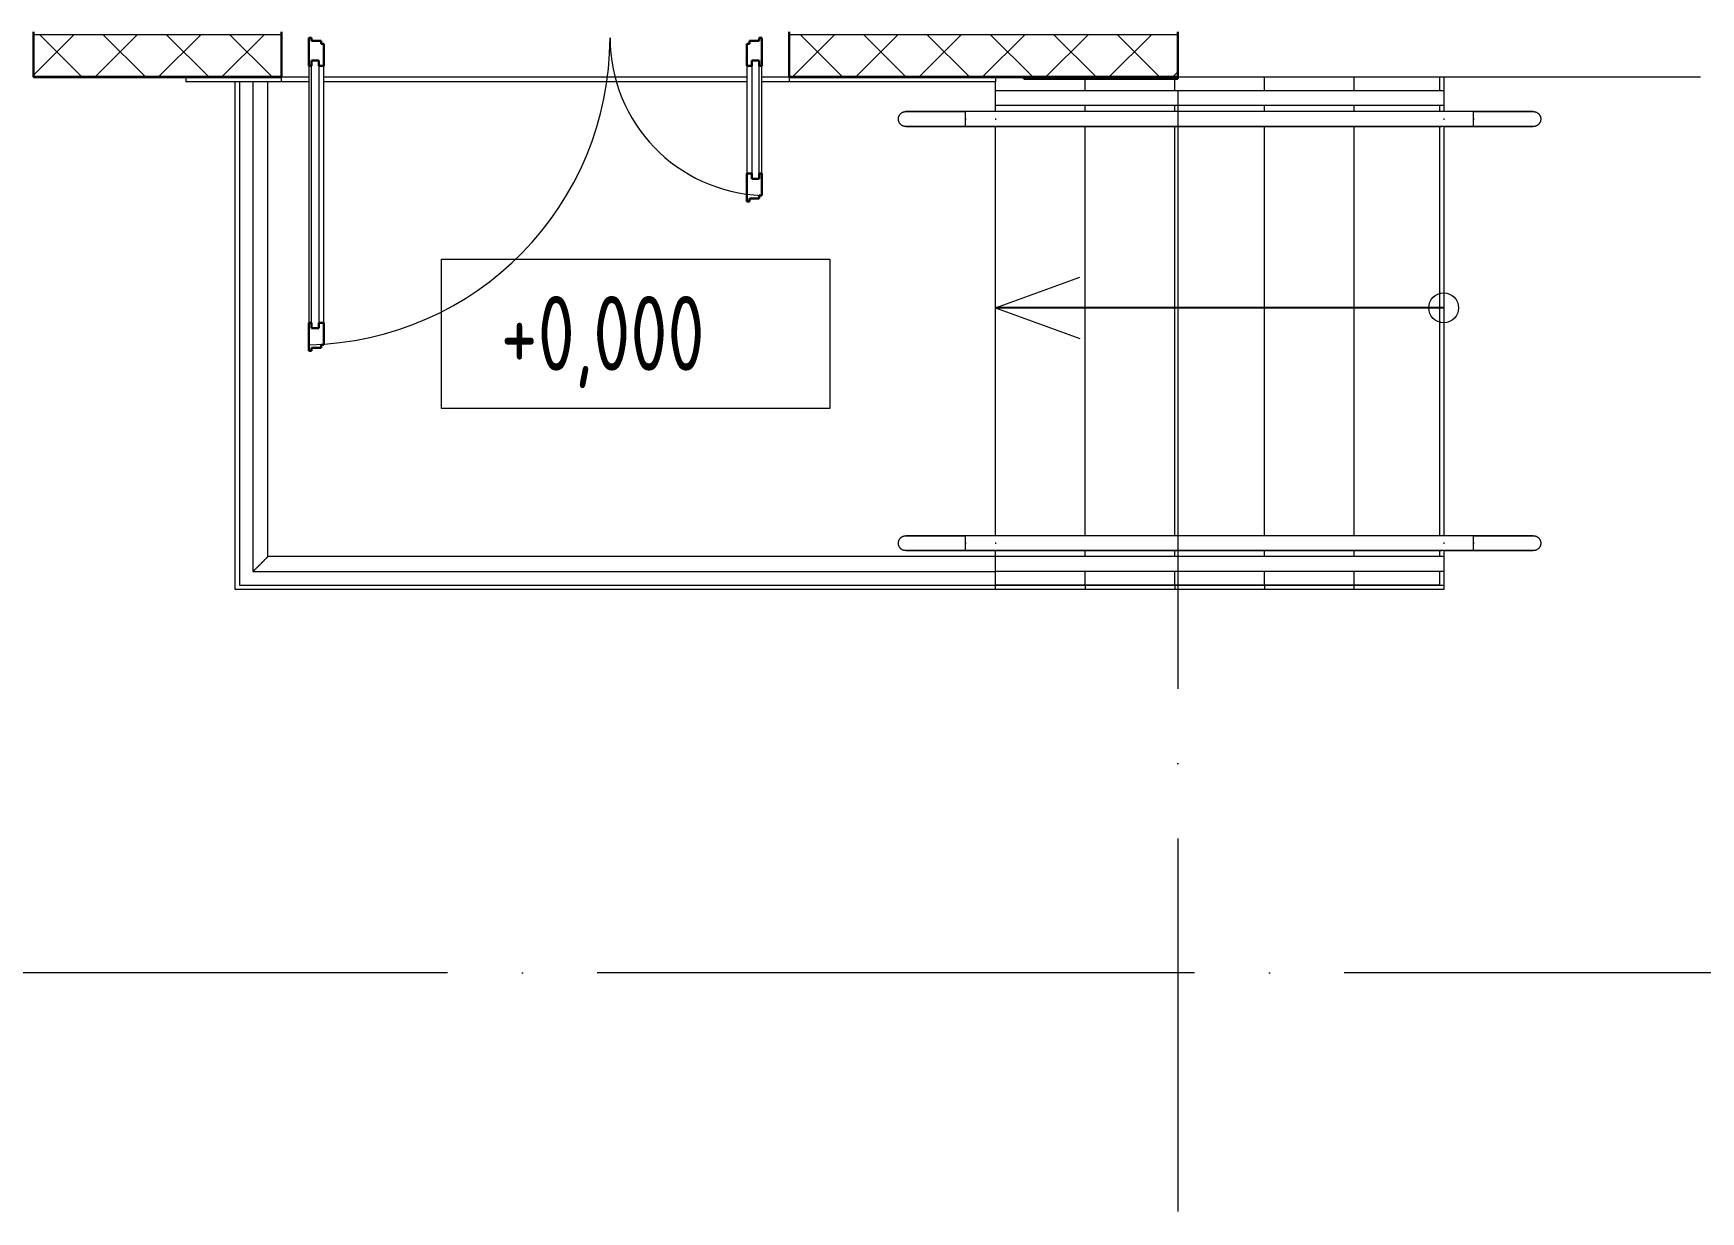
# Model space of a CAD drawing. Header units: millimetres. Extents: x -259793 to 503324, y -44556 to 93494.
# Drawn here: x -50338 to -44758, y 9576 to 13521 of the extents above; entities that cross this region are included whole.
import ezdxf

# ---------------------------------------------------------------- set-up
doc = ezdxf.new("R2010")
doc.units = ezdxf.units.MM
doc.linetypes.add('ADSK_Линия сетки', pattern=[25, 20, -2.5, 0, -2.5])
for name, color, linetype, lineweight in [('Аннотация', 7, 'Continuous', 18), ('Двери', 252, 'Continuous', 9), ('Лестницы', 252, 'Continuous', 9), ('Ограждение', 252, 'Continuous', 9), ('Оси', 252, 'Continuous', 9), ('Отметки', 7, 'Continuous', 9), ('Стены внутренние', 7, 'Continuous', 18), ('Стены наружные', 7, 'Continuous', 18), ('Стены штриховка', 7, 'Continuous', 9)]:
    doc.layers.add(name, color=color, linetype=linetype, lineweight=lineweight)
doc.layers.add('Двери открывание', color=7, linetype='Continuous', lineweight=9, true_color=0xc0c0c0)
doc.layers.add('Узлы', color=7, linetype='Continuous')
doc.styles.add('GOST Common_3', font='', dxfattribs={"height": 3.5})
doc.styles.get('GOST Common_3').set_extended_font_data('GOST 2.304 type A')

# ---------------------------------------------------------------- blocks, each defined once
blk = doc.blocks.new('1 этаж')
at = {"layer": 'Аннотация', "color": 251, "lineweight": 20, "true_color": 0x636466}
for p, q in [((-48970.3, 13645.3), (-48970.3, 14145.3)), ((-48970.3, 14145.3), (-47670.3, 14145.3)), ((-47670.3, 14145.3), (-47670.3, 13645.3)), ((-47115.8, 13982.2), (-46833.9, 14084.8)), ((-47115.8, 13982.2), (-46833.9, 13879.6)), ((-47670.3, 13645.3), (-48970.3, 13645.3))]:
    blk.add_line(p, q, dxfattribs=at)
blk.add_circle((-45615.8, 13982.2), 50, dxfattribs=at)
at = {"layer": 'Двери', "color": 251, "lineweight": 30, "true_color": 0x636466}
for p, q in [((-49404.8, 14886.3), (-49413.8, 14886.3)), ((-49413.8, 14886.3), (-49413.8, 14792.3)), ((-49404.8, 14876.3), (-49404.8, 14886.3)), ((-49372.8, 14876.3), (-49404.8, 14876.3)), ((-49372.8, 14866.3), (-49372.8, 14876.3)), ((-49363.8, 14866.3), (-49372.8, 14866.3)), ((-49363.8, 14792.3), (-49363.8, 14866.3)), ((-47938.8, 14866.3), (-47947.8, 14866.3)), ((-47947.8, 14866.3), (-47947.8, 14792.3)), ((-47938.8, 14876.3), (-47938.8, 14866.3)), ((-47906.8, 14876.3), (-47938.8, 14876.3)), ((-47897.8, 14886.3), (-47906.8, 14886.3)), ((-47906.8, 14886.3), (-47906.8, 14876.3)), ((-47897.8, 14792.3), (-47897.8, 14886.3)), ((-49404.8, 14792.3), (-49413.8, 14792.3)), ((-49404.8, 14810.3), (-49404.8, 14792.3)), ((-49380.8, 14810.3), (-49404.8, 14810.3)), ((-49380.8, 14792.3), (-49380.8, 14810.3)), ((-49363.8, 14792.3), (-49380.8, 14792.3)), ((-47947.8, 14792.3), (-47930.8, 14792.3)), ((-47930.8, 14792.3), (-47930.8, 14810.3)), ((-47930.8, 14810.3), (-47906.8, 14810.3)), ((-47906.8, 14810.3), (-47906.8, 14792.3)), ((-47906.8, 14792.3), (-47897.8, 14792.3)), ((-47947.8, 14432.3), (-47947.8, 14338.3)), ((-47947.8, 14432.3), (-47930.8, 14432.3)), ((-47930.8, 14432.3), (-47930.8, 14414.3)), ((-47930.8, 14414.3), (-47906.8, 14414.3)), ((-47906.8, 14432.3), (-47897.8, 14432.3)), ((-47906.8, 14414.3), (-47906.8, 14432.3)), ((-47897.8, 14358.3), (-47897.8, 14432.3)), ((-47938.8, 14338.3), (-47938.8, 14348.3)), ((-47938.8, 14348.3), (-47906.8, 14348.3)), ((-47906.8, 14348.3), (-47906.8, 14358.3)), ((-47906.8, 14358.3), (-47897.8, 14358.3)), ((-47947.8, 14338.3), (-47938.8, 14338.3)), ((-49413.8, 13932.3), (-49413.8, 13838.3)), ((-49404.8, 13932.3), (-49413.8, 13932.3)), ((-49404.8, 13914.3), (-49404.8, 13932.3)), ((-49380.8, 13914.3), (-49404.8, 13914.3)), ((-49380.8, 13932.3), (-49380.8, 13914.3)), ((-49363.8, 13932.3), (-49380.8, 13932.3)), ((-49363.8, 13858.3), (-49363.8, 13932.3)), ((-49404.8, 13838.3), (-49404.8, 13848.3)), ((-49404.8, 13848.3), (-49372.8, 13848.3)), ((-49372.8, 13848.3), (-49372.8, 13858.3)), ((-49372.8, 13858.3), (-49363.8, 13858.3)), ((-49413.8, 13838.3), (-49404.8, 13838.3))]:
    blk.add_line(p, q, dxfattribs=at)
at = {"layer": 'Двери', "color": 251, "true_color": 0x636466}
for p, q in [((-49413.8, 14792.3), (-49413.8, 13932.3)), ((-49404.8, 14810.3), (-49380.8, 14810.3)), ((-49404.8, 13914.3), (-49404.8, 14810.3)), ((-49380.8, 14810.3), (-49380.8, 13914.3)), ((-49363.8, 13932.3), (-49363.8, 14792.3)), ((-47947.8, 14792.3), (-47947.8, 14432.3)), ((-47930.8, 14810.3), (-47930.8, 14414.3)), ((-47906.8, 14810.3), (-47930.8, 14810.3)), ((-47906.8, 14414.3), (-47906.8, 14810.3)), ((-47897.8, 14432.3), (-47897.8, 14792.3)), ((-47930.8, 14414.3), (-47906.8, 14414.3)), ((-49380.8, 13914.3), (-49404.8, 13914.3))]:
    blk.add_line(p, q, dxfattribs=at)
at = {"layer": 'Двери открывание', "color": 251, "true_color": 0x636466}
for centre, radius, start, end in [((-49433.8, 14886.3), 1028, 271.1148, 0), ((-47877.8, 14886.3), 528, 180, 267.8292)]:
    blk.add_arc(centre, radius, start, end, dxfattribs=at)
at = {"layer": 'Лестницы', "color": 251, "true_color": 0x636466}
for p, q in [((-49645.8, 14739.3), (-49645.8, 13054.3)), ((-47115.8, 14709.3), (-47115.8, 14739.3)), ((-47115.8, 14709.3), (-47115.8, 14739.3)), ((-46815.8, 14709.3), (-46815.8, 14749.3)), ((-46815.8, 14709.3), (-46815.8, 14749.3)), ((-46515.8, 14709.3), (-46515.8, 14749.4)), ((-46515.8, 14709.3), (-46515.8, 14749.4)), ((-46215.8, 14709.3), (-46215.8, 14754.3)), ((-46215.8, 14709.3), (-46215.8, 14754.3)), ((-45915.8, 14709.3), (-45915.8, 14754.3)), ((-45915.8, 14709.3), (-45915.8, 14754.3)), ((-47115.8, 14639.3), (-47115.8, 14659.3)), ((-47115.8, 14639.3), (-47115.8, 14659.3)), ((-46815.8, 14639.3), (-46815.8, 14659.3)), ((-46815.8, 14639.3), (-46815.8, 14659.3)), ((-46515.8, 14639.3), (-46515.8, 14659.3)), ((-46515.8, 14639.3), (-46515.8, 14659.3)), ((-46215.8, 14639.3), (-46215.8, 14659.3)), ((-46215.8, 14639.3), (-46215.8, 14659.3)), ((-45915.8, 14639.3), (-45915.8, 14659.3)), ((-45915.8, 14639.3), (-45915.8, 14659.3)), ((-47115.8, 13219.3), (-47115.8, 14589.3)), ((-47115.8, 13219.3), (-47115.8, 14589.3)), ((-46815.8, 13219.3), (-46815.8, 14589.3)), ((-46815.8, 13219.3), (-46815.8, 14589.3)), ((-46515.8, 13219.3), (-46515.8, 14589.3)), ((-46515.8, 13219.3), (-46515.8, 14589.3)), ((-46215.8, 13219.3), (-46215.8, 14589.3)), ((-46215.8, 13219.3), (-46215.8, 14589.3)), ((-45915.8, 13219.3), (-45915.8, 14589.3)), ((-45915.8, 13219.3), (-45915.8, 14589.3)), ((-47115.8, 13149.3), (-47115.8, 13169.3)), ((-47115.8, 13149.3), (-47115.8, 13169.3)), ((-46815.8, 13149.3), (-46815.8, 13169.3)), ((-46815.8, 13149.3), (-46815.8, 13169.3)), ((-46515.8, 13149.3), (-46515.8, 13169.3)), ((-46515.8, 13149.3), (-46515.8, 13169.3)), ((-46215.8, 13149.3), (-46215.8, 13169.3)), ((-46215.8, 13149.3), (-46215.8, 13169.3)), ((-45915.8, 13149.3), (-45915.8, 13169.3)), ((-45915.8, 13149.3), (-45915.8, 13169.3)), ((-47115.8, 13054.3), (-47115.8, 13099.3)), ((-47115.8, 13054.3), (-47115.8, 13099.3)), ((-46815.8, 13054.3), (-46815.8, 13099.3)), ((-46815.8, 13054.3), (-46815.8, 13099.3)), ((-46515.8, 13054.3), (-46515.8, 13099.3)), ((-46515.8, 13054.3), (-46515.8, 13099.3)), ((-46215.8, 13054.3), (-46215.8, 13099.3)), ((-46215.8, 13054.3), (-46215.8, 13099.3)), ((-45915.8, 13054.3), (-45915.8, 13099.3)), ((-45915.8, 13054.3), (-45915.8, 13099.3)), ((-49645.8, 13054.3), (-47115.8, 13054.3)), ((-46815.8, 13054.3), (-47115.8, 13054.3)), ((-46515.8, 13054.3), (-46815.8, 13054.3)), ((-46215.8, 13054.3), (-46515.8, 13054.3)), ((-45915.8, 13054.3), (-46215.8, 13054.3)), ((-45628.8, 13054.3), (-45915.8, 13054.3))]:
    blk.add_line(p, q, dxfattribs=at)
at = {"layer": 'Ограждение', "color": 251, "true_color": 0x636466}
for p, q in [((-49600.8, 14739.3), (-49600.8, 13099.3)), ((-49550.8, 14739.3), (-49600.8, 14739.3)), ((-49550.8, 13149.3), (-49550.8, 14739.3)), ((-47115.8, 14659.3), (-47115.8, 14709.3)), ((-45615.8, 14709.3), (-47115.8, 14709.3)), ((-45615.8, 14709.3), (-45615.8, 14659.3)), ((-47121.9, 14639.3), (-47215.8, 14639.3)), ((-47215.8, 14589.3), (-47215.8, 14639.3)), ((-47115.8, 14639.3), (-47215.8, 14639.3)), ((-45621.9, 14639.3), (-47121.9, 14639.3)), ((-45615.8, 14659.3), (-47115.8, 14659.3)), ((-45615.8, 14639.3), (-47115.8, 14639.3)), ((-45515.8, 14639.3), (-45616.4, 14639.3)), ((-45515.8, 14639.3), (-45615.8, 14639.3)), ((-45515.8, 14589.3), (-45515.8, 14639.3)), ((-47215.8, 14616.6), (-47215.8, 14611.9)), ((-47215.8, 14614.3), (-47215.8, 14616.6)), ((-47215.8, 14611.9), (-47215.8, 14614.3)), ((-47215.8, 14589.3), (-47121.9, 14589.3)), ((-47115.8, 14589.3), (-47215.8, 14589.3)), ((-47121.9, 14589.3), (-45621.9, 14589.3)), ((-45615.8, 14589.3), (-47115.8, 14589.3)), ((-45616.4, 14589.3), (-45515.8, 14589.3)), ((-45515.8, 14589.3), (-45615.8, 14589.3)), ((-45515.8, 14611.9), (-45515.8, 14616.6)), ((-45515.8, 14616.6), (-45515.8, 14614.3)), ((-45515.8, 14614.3), (-45515.8, 14611.9)), ((-47121.9, 13219.3), (-47215.8, 13219.3)), ((-47215.8, 13169.3), (-47215.8, 13219.3)), ((-47115.8, 13219.3), (-47215.8, 13219.3)), ((-47215.8, 13196.6), (-47215.8, 13191.9)), ((-47215.8, 13194.3), (-47215.8, 13196.6)), ((-47215.8, 13191.9), (-47215.8, 13194.3)), ((-47215.8, 13169.3), (-47121.9, 13169.3)), ((-47115.8, 13169.3), (-47215.8, 13169.3)), ((-45621.9, 13219.3), (-47121.9, 13219.3)), ((-47121.9, 13169.3), (-45621.9, 13169.3)), ((-45615.8, 13219.3), (-47115.8, 13219.3)), ((-45615.8, 13169.3), (-47115.8, 13169.3)), ((-45515.8, 13219.3), (-45616.4, 13219.3)), ((-45616.4, 13169.3), (-45515.8, 13169.3)), ((-45515.8, 13219.3), (-45615.8, 13219.3)), ((-45515.8, 13169.3), (-45615.8, 13169.3)), ((-45515.8, 13169.3), (-45515.8, 13219.3)), ((-45515.8, 13191.9), (-45515.8, 13196.6)), ((-45515.8, 13196.6), (-45515.8, 13194.3)), ((-45515.8, 13194.3), (-45515.8, 13191.9)), ((-47115.8, 13149.3), (-49550.8, 13149.3)), ((-47115.8, 13099.3), (-47115.8, 13149.3)), ((-45615.8, 13149.3), (-47115.8, 13149.3)), ((-47115.8, 13121.9), (-47115.8, 13126.6)), ((-45615.8, 13149.3), (-45615.8, 13099.3)), ((-49600.8, 13099.3), (-47115.8, 13099.3)), ((-45615.8, 13099.3), (-47115.8, 13099.3))]:
    blk.add_line(p, q, dxfattribs=at)
at = {"layer": 'Ограждение', "color": 251, "true_color": 0x636466, "flags": 128}
for points in [[(-47440.8, 14614.3), (-47440.8, 14615.3), (-47440.7, 14616.3), (-47440.6, 14617.3), (-47440.5, 14618.3), (-47440.3, 14619.2), (-47440.1, 14620.2), (-47439.8, 14621.2), (-47439.5, 14622.1), (-47439.2, 14623.1), (-47438.8, 14624), (-47438.4, 14624.9), (-47438, 14625.8), (-47437.5, 14626.7), (-47437, 14627.5), (-47436.4, 14628.4), (-47435.9, 14629.2), (-47435.2, 14630), (-47434.6, 14630.8), (-47433.9, 14631.5), (-47433.2, 14632.2), (-47432.5, 14632.9), (-47431.7, 14633.5), (-47430.9, 14634.2), (-47430.1, 14634.7), (-47429.3, 14635.3), (-47428.5, 14635.8), (-47427.6, 14636.3), (-47426.7, 14636.8), (-47425.8, 14637.2), (-47424.9, 14637.6), (-47423.9, 14637.9), (-47423, 14638.2), (-47422, 14638.5), (-47421, 14638.7), (-47420.1, 14638.9), (-47419.1, 14639.1), (-47418.1, 14639.2), (-47417.1, 14639.2), (-47416.1, 14639.3), (-47415.8, 14639.3)], [(-47215.8, 14639.3), (-47223.8, 14639.3), (-47231.8, 14639.3), (-47239.7, 14639.3), (-47247.7, 14639.3), (-47255.5, 14639.3), (-47263.3, 14639.3), (-47271.1, 14639.3), (-47278.7, 14639.3), (-47286.3, 14639.3), (-47293.7, 14639.3), (-47301, 14639.3), (-47308.2, 14639.3), (-47315.2, 14639.3), (-47322, 14639.3), (-47328.7, 14639.3), (-47335.2, 14639.3), (-47341.6, 14639.3), (-47347.7, 14639.3), (-47353.6, 14639.3), (-47359.3, 14639.3), (-47364.7, 14639.3), (-47369.9, 14639.3), (-47374.9, 14639.3), (-47379.6, 14639.3), (-47384.1, 14639.3), (-47388.3, 14639.3), (-47392.2, 14639.3), (-47395.8, 14639.3), (-47399.2, 14639.3), (-47402.2, 14639.3), (-47405, 14639.3), (-47407.4, 14639.3), (-47409.5, 14639.3), (-47411.4, 14639.3), (-47412.9, 14639.3), (-47414.1, 14639.3), (-47415, 14639.3), (-47415.5, 14639.3), (-47415.8, 14639.3), (-47415.8, 14639.3)], [(-47415.8, 14639.3), (-47415.6, 14639.3), (-47415.2, 14639.3), (-47414.4, 14639.3), (-47413.2, 14639.3), (-47411.8, 14639.3), (-47410.1, 14639.3), (-47408, 14639.3), (-47405.6, 14639.3), (-47403, 14639.3), (-47400, 14639.3), (-47396.8, 14639.3), (-47393.2, 14639.3), (-47389.4, 14639.3), (-47385.3, 14639.3), (-47380.9, 14639.3), (-47376.2, 14639.3), (-47371.3, 14639.3), (-47366.2, 14639.3), (-47360.8, 14639.3), (-47355.1, 14639.3), (-47349.3, 14639.3), (-47343.2, 14639.3), (-47337, 14639.3), (-47330.5, 14639.3), (-47323.9, 14639.3), (-47317, 14639.3), (-47310.1, 14639.3), (-47302.9, 14639.3), (-47295.7, 14639.3), (-47288.3, 14639.3), (-47280.8, 14639.3), (-47273.1, 14639.3), (-47265.4, 14639.3), (-47257.6, 14639.3), (-47249.8, 14639.3), (-47241.9, 14639.3), (-47233.9, 14639.3), (-47226, 14639.3), (-47218, 14639.3), (-47215.8, 14639.3)], [(-45515.8, 14639.3), (-45507.8, 14639.3), (-45499.8, 14639.3), (-45491.9, 14639.3), (-45483.9, 14639.3), (-45476.1, 14639.3), (-45468.3, 14639.3), (-45460.5, 14639.3), (-45452.9, 14639.3), (-45445.3, 14639.3), (-45437.9, 14639.3), (-45430.6, 14639.3), (-45423.4, 14639.3), (-45416.4, 14639.3), (-45409.6, 14639.3), (-45402.9, 14639.3), (-45396.4, 14639.3), (-45390, 14639.3), (-45383.9, 14639.3), (-45378, 14639.3), (-45372.3, 14639.3), (-45366.9, 14639.3), (-45361.7, 14639.3), (-45356.7, 14639.3), (-45352, 14639.3), (-45347.5, 14639.3), (-45343.3, 14639.3), (-45339.4, 14639.3), (-45335.8, 14639.3), (-45332.4, 14639.3), (-45329.4, 14639.3), (-45326.6, 14639.3), (-45324.2, 14639.3), (-45322.1, 14639.3), (-45320.2, 14639.3), (-45318.7, 14639.3), (-45317.5, 14639.3), (-45316.6, 14639.3), (-45316.1, 14639.3), (-45315.8, 14639.3), (-45315.8, 14639.3)], [(-45315.8, 14639.3), (-45316, 14639.3), (-45316.4, 14639.3), (-45317.2, 14639.3), (-45318.4, 14639.3), (-45319.8, 14639.3), (-45321.5, 14639.3), (-45323.6, 14639.3), (-45326, 14639.3), (-45328.6, 14639.3), (-45331.6, 14639.3), (-45334.9, 14639.3), (-45338.4, 14639.3), (-45342.2, 14639.3), (-45346.4, 14639.3), (-45350.7, 14639.3), (-45355.4, 14639.3), (-45360.3, 14639.3), (-45365.4, 14639.3), (-45370.8, 14639.3), (-45376.5, 14639.3), (-45382.3, 14639.3), (-45388.4, 14639.3), (-45394.6, 14639.3), (-45401.1, 14639.3), (-45407.7, 14639.3), (-45414.6, 14639.3), (-45421.5, 14639.3), (-45428.7, 14639.3), (-45435.9, 14639.3), (-45443.3, 14639.3), (-45450.8, 14639.3), (-45458.5, 14639.3), (-45466.2, 14639.3), (-45474, 14639.3), (-45481.8, 14639.3), (-45489.7, 14639.3), (-45497.7, 14639.3), (-45505.6, 14639.3), (-45513.6, 14639.3), (-45515.8, 14639.3)], [(-45315.8, 14639.3), (-45314.8, 14639.2), (-45313.8, 14639.2), (-45312.8, 14639.1), (-45311.8, 14638.9), (-45310.8, 14638.8), (-45309.9, 14638.6), (-45308.9, 14638.3), (-45307.9, 14638), (-45307, 14637.7), (-45306.1, 14637.3), (-45305.2, 14636.9), (-45304.3, 14636.4), (-45303.4, 14636), (-45302.5, 14635.5), (-45301.7, 14634.9), (-45300.9, 14634.3), (-45300.1, 14633.7), (-45299.3, 14633.1), (-45298.6, 14632.4), (-45297.9, 14631.7), (-45297.2, 14631), (-45296.5, 14630.2), (-45295.9, 14629.4), (-45295.3, 14628.6), (-45294.8, 14627.8), (-45294.2, 14626.9), (-45293.8, 14626.1), (-45293.3, 14625.2), (-45292.9, 14624.3), (-45292.5, 14623.3), (-45292.2, 14622.4), (-45291.9, 14621.4), (-45291.6, 14620.5), (-45291.4, 14619.5), (-45291.2, 14618.5), (-45291, 14617.5), (-45290.9, 14616.5), (-45290.8, 14615.5), (-45290.8, 14614.5), (-45290.8, 14614.3)], [(-47415.8, 14589.3), (-47416.8, 14589.3), (-47417.8, 14589.3), (-47418.8, 14589.4), (-47419.8, 14589.6), (-47420.8, 14589.8), (-47421.7, 14590), (-47422.7, 14590.2), (-47423.7, 14590.5), (-47424.6, 14590.9), (-47425.5, 14591.2), (-47426.5, 14591.7), (-47427.3, 14592.1), (-47428.2, 14592.6), (-47429.1, 14593.1), (-47429.9, 14593.6), (-47430.7, 14594.2), (-47431.5, 14594.8), (-47432.3, 14595.5), (-47433, 14596.1), (-47433.7, 14596.9), (-47434.4, 14597.6), (-47435.1, 14598.3), (-47435.7, 14599.1), (-47436.3, 14599.9), (-47436.8, 14600.8), (-47437.4, 14601.6), (-47437.9, 14602.5), (-47438.3, 14603.4), (-47438.7, 14604.3), (-47439.1, 14605.2), (-47439.4, 14606.1), (-47439.8, 14607.1), (-47440, 14608.1), (-47440.2, 14609), (-47440.4, 14610), (-47440.6, 14611), (-47440.7, 14612), (-47440.8, 14613), (-47440.8, 14614), (-47440.8, 14614.3)], [(-47215.8, 14589.3), (-47223.8, 14589.3), (-47231.8, 14589.3), (-47239.7, 14589.3), (-47247.7, 14589.3), (-47255.5, 14589.3), (-47263.3, 14589.3), (-47271.1, 14589.3), (-47278.7, 14589.3), (-47286.3, 14589.3), (-47293.7, 14589.3), (-47301, 14589.3), (-47308.2, 14589.3), (-47315.2, 14589.3), (-47322, 14589.3), (-47328.7, 14589.3), (-47335.2, 14589.3), (-47341.6, 14589.3), (-47347.7, 14589.3), (-47353.6, 14589.3), (-47359.3, 14589.3), (-47364.7, 14589.3), (-47369.9, 14589.3), (-47374.9, 14589.3), (-47379.6, 14589.3), (-47384.1, 14589.3), (-47388.3, 14589.3), (-47392.2, 14589.3), (-47395.8, 14589.3), (-47399.2, 14589.3), (-47402.2, 14589.3), (-47405, 14589.3), (-47407.4, 14589.3), (-47409.5, 14589.3), (-47411.4, 14589.3), (-47412.9, 14589.3), (-47414.1, 14589.3), (-47415, 14589.3), (-47415.5, 14589.3), (-47415.8, 14589.3), (-47415.8, 14589.3)], [(-47415.8, 14589.3), (-47415.6, 14589.3), (-47415.2, 14589.3), (-47414.4, 14589.3), (-47413.2, 14589.3), (-47411.8, 14589.3), (-47410.1, 14589.3), (-47408, 14589.3), (-47405.6, 14589.3), (-47403, 14589.3), (-47400, 14589.3), (-47396.8, 14589.3), (-47393.2, 14589.3), (-47389.4, 14589.3), (-47385.3, 14589.3), (-47380.9, 14589.3), (-47376.2, 14589.3), (-47371.3, 14589.3), (-47366.2, 14589.3), (-47360.8, 14589.3), (-47355.1, 14589.3), (-47349.3, 14589.3), (-47343.2, 14589.3), (-47337, 14589.3), (-47330.5, 14589.3), (-47323.9, 14589.3), (-47317, 14589.3), (-47310.1, 14589.3), (-47302.9, 14589.3), (-47295.7, 14589.3), (-47288.3, 14589.3), (-47280.8, 14589.3), (-47273.1, 14589.3), (-47265.4, 14589.3), (-47257.6, 14589.3), (-47249.8, 14589.3), (-47241.9, 14589.3), (-47233.9, 14589.3), (-47226, 14589.3), (-47218, 14589.3), (-47215.8, 14589.3)], [(-45515.8, 14589.3), (-45507.8, 14589.3), (-45499.8, 14589.3), (-45491.9, 14589.3), (-45483.9, 14589.3), (-45476.1, 14589.3), (-45468.3, 14589.3), (-45460.5, 14589.3), (-45452.9, 14589.3), (-45445.3, 14589.3), (-45437.9, 14589.3), (-45430.6, 14589.3), (-45423.4, 14589.3), (-45416.4, 14589.3), (-45409.6, 14589.3), (-45402.9, 14589.3), (-45396.4, 14589.3), (-45390, 14589.3), (-45383.9, 14589.3), (-45378, 14589.3), (-45372.3, 14589.3), (-45366.9, 14589.3), (-45361.7, 14589.3), (-45356.7, 14589.3), (-45352, 14589.3), (-45347.5, 14589.3), (-45343.3, 14589.3), (-45339.4, 14589.3), (-45335.8, 14589.3), (-45332.4, 14589.3), (-45329.4, 14589.3), (-45326.6, 14589.3), (-45324.2, 14589.3), (-45322.1, 14589.3), (-45320.2, 14589.3), (-45318.7, 14589.3), (-45317.5, 14589.3), (-45316.6, 14589.3), (-45316.1, 14589.3), (-45315.8, 14589.3), (-45315.8, 14589.3)], [(-45315.8, 14589.3), (-45316, 14589.3), (-45316.4, 14589.3), (-45317.2, 14589.3), (-45318.4, 14589.3), (-45319.8, 14589.3), (-45321.5, 14589.3), (-45323.6, 14589.3), (-45326, 14589.3), (-45328.6, 14589.3), (-45331.6, 14589.3), (-45334.9, 14589.3), (-45338.4, 14589.3), (-45342.2, 14589.3), (-45346.4, 14589.3), (-45350.7, 14589.3), (-45355.4, 14589.3), (-45360.3, 14589.3), (-45365.4, 14589.3), (-45370.8, 14589.3), (-45376.5, 14589.3), (-45382.3, 14589.3), (-45388.4, 14589.3), (-45394.6, 14589.3), (-45401.1, 14589.3), (-45407.7, 14589.3), (-45414.6, 14589.3), (-45421.5, 14589.3), (-45428.7, 14589.3), (-45435.9, 14589.3), (-45443.3, 14589.3), (-45450.8, 14589.3), (-45458.5, 14589.3), (-45466.2, 14589.3), (-45474, 14589.3), (-45481.8, 14589.3), (-45489.7, 14589.3), (-45497.7, 14589.3), (-45505.6, 14589.3), (-45513.6, 14589.3), (-45515.8, 14589.3)], [(-45290.8, 14614.3), (-45290.8, 14613.3), (-45290.9, 14612.3), (-45291, 14611.3), (-45291.1, 14610.3), (-45291.3, 14609.3), (-45291.5, 14608.3), (-45291.8, 14607.4), (-45292.1, 14606.4), (-45292.4, 14605.5), (-45292.8, 14604.5), (-45293.2, 14603.6), (-45293.6, 14602.7), (-45294.1, 14601.8), (-45294.6, 14601), (-45295.2, 14600.2), (-45295.7, 14599.3), (-45296.4, 14598.5), (-45297, 14597.8), (-45297.7, 14597), (-45298.4, 14596.3), (-45299.1, 14595.7), (-45299.9, 14595), (-45300.7, 14594.4), (-45301.5, 14593.8), (-45302.3, 14593.2), (-45303.1, 14592.7), (-45304, 14592.2), (-45304.9, 14591.8), (-45305.8, 14591.3), (-45306.7, 14591), (-45307.7, 14590.6), (-45308.6, 14590.3), (-45309.6, 14590.1), (-45310.6, 14589.8), (-45311.6, 14589.6), (-45312.5, 14589.5), (-45313.5, 14589.4), (-45314.5, 14589.3), (-45315.5, 14589.3), (-45315.8, 14589.3)], [(-47440.8, 13194.3), (-47440.8, 13195.3), (-47440.7, 13196.3), (-47440.6, 13197.3), (-47440.5, 13198.3), (-47440.3, 13199.2), (-47440.1, 13200.2), (-47439.8, 13201.2), (-47439.5, 13202.1), (-47439.2, 13203.1), (-47438.8, 13204), (-47438.4, 13204.9), (-47438, 13205.8), (-47437.5, 13206.7), (-47437, 13207.5), (-47436.4, 13208.4), (-47435.9, 13209.2), (-47435.2, 13210), (-47434.6, 13210.8), (-47433.9, 13211.5), (-47433.2, 13212.2), (-47432.5, 13212.9), (-47431.7, 13213.5), (-47430.9, 13214.2), (-47430.1, 13214.7), (-47429.3, 13215.3), (-47428.5, 13215.8), (-47427.6, 13216.3), (-47426.7, 13216.8), (-47425.8, 13217.2), (-47424.9, 13217.6), (-47423.9, 13217.9), (-47423, 13218.2), (-47422, 13218.5), (-47421, 13218.7), (-47420.1, 13218.9), (-47419.1, 13219.1), (-47418.1, 13219.2), (-47417.1, 13219.2), (-47416.1, 13219.3), (-47415.8, 13219.3)], [(-47415.8, 13169.3), (-47416.8, 13169.3), (-47417.8, 13169.3), (-47418.8, 13169.4), (-47419.8, 13169.6), (-47420.8, 13169.8), (-47421.7, 13170), (-47422.7, 13170.2), (-47423.7, 13170.5), (-47424.6, 13170.9), (-47425.5, 13171.2), (-47426.5, 13171.7), (-47427.3, 13172.1), (-47428.2, 13172.6), (-47429.1, 13173.1), (-47429.9, 13173.6), (-47430.7, 13174.2), (-47431.5, 13174.8), (-47432.3, 13175.5), (-47433, 13176.1), (-47433.7, 13176.9), (-47434.4, 13177.6), (-47435.1, 13178.3), (-47435.7, 13179.1), (-47436.3, 13179.9), (-47436.8, 13180.8), (-47437.4, 13181.6), (-47437.9, 13182.5), (-47438.3, 13183.4), (-47438.7, 13184.3), (-47439.1, 13185.2), (-47439.4, 13186.1), (-47439.8, 13187.1), (-47440, 13188.1), (-47440.2, 13189), (-47440.4, 13190), (-47440.6, 13191), (-47440.7, 13192), (-47440.8, 13193), (-47440.8, 13194), (-47440.8, 13194.3)], [(-47215.8, 13219.3), (-47223.8, 13219.3), (-47231.8, 13219.3), (-47239.7, 13219.3), (-47247.7, 13219.3), (-47255.5, 13219.3), (-47263.3, 13219.3), (-47271.1, 13219.3), (-47278.7, 13219.3), (-47286.3, 13219.3), (-47293.7, 13219.3), (-47301, 13219.3), (-47308.2, 13219.3), (-47315.2, 13219.3), (-47322, 13219.3), (-47328.7, 13219.3), (-47335.2, 13219.3), (-47341.6, 13219.3), (-47347.7, 13219.3), (-47353.6, 13219.3), (-47359.3, 13219.3), (-47364.7, 13219.3), (-47369.9, 13219.3), (-47374.9, 13219.3), (-47379.6, 13219.3), (-47384.1, 13219.3), (-47388.3, 13219.3), (-47392.2, 13219.3), (-47395.8, 13219.3), (-47399.2, 13219.3), (-47402.2, 13219.3), (-47405, 13219.3), (-47407.4, 13219.3), (-47409.5, 13219.3), (-47411.4, 13219.3), (-47412.9, 13219.3), (-47414.1, 13219.3), (-47415, 13219.3), (-47415.5, 13219.3), (-47415.8, 13219.3), (-47415.8, 13219.3)], [(-47415.8, 13219.3), (-47415.6, 13219.3), (-47415.2, 13219.3), (-47414.4, 13219.3), (-47413.2, 13219.3), (-47411.8, 13219.3), (-47410.1, 13219.3), (-47408, 13219.3), (-47405.6, 13219.3), (-47403, 13219.3), (-47400, 13219.3), (-47396.8, 13219.3), (-47393.2, 13219.3), (-47389.4, 13219.3), (-47385.3, 13219.3), (-47380.9, 13219.3), (-47376.2, 13219.3), (-47371.3, 13219.3), (-47366.2, 13219.3), (-47360.8, 13219.3), (-47355.1, 13219.3), (-47349.3, 13219.3), (-47343.2, 13219.3), (-47337, 13219.3), (-47330.5, 13219.3), (-47323.9, 13219.3), (-47317, 13219.3), (-47310.1, 13219.3), (-47302.9, 13219.3), (-47295.7, 13219.3), (-47288.3, 13219.3), (-47280.8, 13219.3), (-47273.1, 13219.3), (-47265.4, 13219.3), (-47257.6, 13219.3), (-47249.8, 13219.3), (-47241.9, 13219.3), (-47233.9, 13219.3), (-47226, 13219.3), (-47218, 13219.3), (-47215.8, 13219.3)], [(-47215.8, 13169.3), (-47223.8, 13169.3), (-47231.8, 13169.3), (-47239.7, 13169.3), (-47247.7, 13169.3), (-47255.5, 13169.3), (-47263.3, 13169.3), (-47271.1, 13169.3), (-47278.7, 13169.3), (-47286.3, 13169.3), (-47293.7, 13169.3), (-47301, 13169.3), (-47308.2, 13169.3), (-47315.2, 13169.3), (-47322, 13169.3), (-47328.7, 13169.3), (-47335.2, 13169.3), (-47341.6, 13169.3), (-47347.7, 13169.3), (-47353.6, 13169.3), (-47359.3, 13169.3), (-47364.7, 13169.3), (-47369.9, 13169.3), (-47374.9, 13169.3), (-47379.6, 13169.3), (-47384.1, 13169.3), (-47388.3, 13169.3), (-47392.2, 13169.3), (-47395.8, 13169.3), (-47399.2, 13169.3), (-47402.2, 13169.3), (-47405, 13169.3), (-47407.4, 13169.3), (-47409.5, 13169.3), (-47411.4, 13169.3), (-47412.9, 13169.3), (-47414.1, 13169.3), (-47415, 13169.3), (-47415.5, 13169.3), (-47415.8, 13169.3), (-47415.8, 13169.3)], [(-47415.8, 13169.3), (-47415.6, 13169.3), (-47415.2, 13169.3), (-47414.4, 13169.3), (-47413.2, 13169.3), (-47411.8, 13169.3), (-47410.1, 13169.3), (-47408, 13169.3), (-47405.6, 13169.3), (-47403, 13169.3), (-47400, 13169.3), (-47396.8, 13169.3), (-47393.2, 13169.3), (-47389.4, 13169.3), (-47385.3, 13169.3), (-47380.9, 13169.3), (-47376.2, 13169.3), (-47371.3, 13169.3), (-47366.2, 13169.3), (-47360.8, 13169.3), (-47355.1, 13169.3), (-47349.3, 13169.3), (-47343.2, 13169.3), (-47337, 13169.3), (-47330.5, 13169.3), (-47323.9, 13169.3), (-47317, 13169.3), (-47310.1, 13169.3), (-47302.9, 13169.3), (-47295.7, 13169.3), (-47288.3, 13169.3), (-47280.8, 13169.3), (-47273.1, 13169.3), (-47265.4, 13169.3), (-47257.6, 13169.3), (-47249.8, 13169.3), (-47241.9, 13169.3), (-47233.9, 13169.3), (-47226, 13169.3), (-47218, 13169.3), (-47215.8, 13169.3)], [(-45515.8, 13219.3), (-45507.8, 13219.3), (-45499.8, 13219.3), (-45491.9, 13219.3), (-45483.9, 13219.3), (-45476.1, 13219.3), (-45468.3, 13219.3), (-45460.5, 13219.3), (-45452.9, 13219.3), (-45445.3, 13219.3), (-45437.9, 13219.3), (-45430.6, 13219.3), (-45423.4, 13219.3), (-45416.4, 13219.3), (-45409.6, 13219.3), (-45402.9, 13219.3), (-45396.4, 13219.3), (-45390, 13219.3), (-45383.9, 13219.3), (-45378, 13219.3), (-45372.3, 13219.3), (-45366.9, 13219.3), (-45361.7, 13219.3), (-45356.7, 13219.3), (-45352, 13219.3), (-45347.5, 13219.3), (-45343.3, 13219.3), (-45339.4, 13219.3), (-45335.8, 13219.3), (-45332.4, 13219.3), (-45329.4, 13219.3), (-45326.6, 13219.3), (-45324.2, 13219.3), (-45322.1, 13219.3), (-45320.2, 13219.3), (-45318.7, 13219.3), (-45317.5, 13219.3), (-45316.6, 13219.3), (-45316.1, 13219.3), (-45315.8, 13219.3), (-45315.8, 13219.3)], [(-45315.8, 13219.3), (-45316, 13219.3), (-45316.4, 13219.3), (-45317.2, 13219.3), (-45318.4, 13219.3), (-45319.8, 13219.3), (-45321.5, 13219.3), (-45323.6, 13219.3), (-45326, 13219.3), (-45328.6, 13219.3), (-45331.6, 13219.3), (-45334.9, 13219.3), (-45338.4, 13219.3), (-45342.2, 13219.3), (-45346.4, 13219.3), (-45350.7, 13219.3), (-45355.4, 13219.3), (-45360.3, 13219.3), (-45365.4, 13219.3), (-45370.8, 13219.3), (-45376.5, 13219.3), (-45382.3, 13219.3), (-45388.4, 13219.3), (-45394.6, 13219.3), (-45401.1, 13219.3), (-45407.7, 13219.3), (-45414.6, 13219.3), (-45421.5, 13219.3), (-45428.7, 13219.3), (-45435.9, 13219.3), (-45443.3, 13219.3), (-45450.8, 13219.3), (-45458.5, 13219.3), (-45466.2, 13219.3), (-45474, 13219.3), (-45481.8, 13219.3), (-45489.7, 13219.3), (-45497.7, 13219.3), (-45505.6, 13219.3), (-45513.6, 13219.3), (-45515.8, 13219.3)], [(-45515.8, 13169.3), (-45507.8, 13169.3), (-45499.8, 13169.3), (-45491.9, 13169.3), (-45483.9, 13169.3), (-45476.1, 13169.3), (-45468.3, 13169.3), (-45460.5, 13169.3), (-45452.9, 13169.3), (-45445.3, 13169.3), (-45437.9, 13169.3), (-45430.6, 13169.3), (-45423.4, 13169.3), (-45416.4, 13169.3), (-45409.6, 13169.3), (-45402.9, 13169.3), (-45396.4, 13169.3), (-45390, 13169.3), (-45383.9, 13169.3), (-45378, 13169.3), (-45372.3, 13169.3), (-45366.9, 13169.3), (-45361.7, 13169.3), (-45356.7, 13169.3), (-45352, 13169.3), (-45347.5, 13169.3), (-45343.3, 13169.3), (-45339.4, 13169.3), (-45335.8, 13169.3), (-45332.4, 13169.3), (-45329.4, 13169.3), (-45326.6, 13169.3), (-45324.2, 13169.3), (-45322.1, 13169.3), (-45320.2, 13169.3), (-45318.7, 13169.3), (-45317.5, 13169.3), (-45316.6, 13169.3), (-45316.1, 13169.3), (-45315.8, 13169.3), (-45315.8, 13169.3)], [(-45315.8, 13169.3), (-45316, 13169.3), (-45316.4, 13169.3), (-45317.2, 13169.3), (-45318.4, 13169.3), (-45319.8, 13169.3), (-45321.5, 13169.3), (-45323.6, 13169.3), (-45326, 13169.3), (-45328.6, 13169.3), (-45331.6, 13169.3), (-45334.9, 13169.3), (-45338.4, 13169.3), (-45342.2, 13169.3), (-45346.4, 13169.3), (-45350.7, 13169.3), (-45355.4, 13169.3), (-45360.3, 13169.3), (-45365.4, 13169.3), (-45370.8, 13169.3), (-45376.5, 13169.3), (-45382.3, 13169.3), (-45388.4, 13169.3), (-45394.6, 13169.3), (-45401.1, 13169.3), (-45407.7, 13169.3), (-45414.6, 13169.3), (-45421.5, 13169.3), (-45428.7, 13169.3), (-45435.9, 13169.3), (-45443.3, 13169.3), (-45450.8, 13169.3), (-45458.5, 13169.3), (-45466.2, 13169.3), (-45474, 13169.3), (-45481.8, 13169.3), (-45489.7, 13169.3), (-45497.7, 13169.3), (-45505.6, 13169.3), (-45513.6, 13169.3), (-45515.8, 13169.3)], [(-45315.8, 13219.3), (-45314.8, 13219.2), (-45313.8, 13219.2), (-45312.8, 13219.1), (-45311.8, 13218.9), (-45310.8, 13218.8), (-45309.9, 13218.6), (-45308.9, 13218.3), (-45307.9, 13218), (-45307, 13217.7), (-45306.1, 13217.3), (-45305.2, 13216.9), (-45304.3, 13216.4), (-45303.4, 13216), (-45302.5, 13215.5), (-45301.7, 13214.9), (-45300.9, 13214.3), (-45300.1, 13213.7), (-45299.3, 13213.1), (-45298.6, 13212.4), (-45297.9, 13211.7), (-45297.2, 13211), (-45296.5, 13210.2), (-45295.9, 13209.4), (-45295.3, 13208.6), (-45294.8, 13207.8), (-45294.2, 13206.9), (-45293.8, 13206.1), (-45293.3, 13205.2), (-45292.9, 13204.3), (-45292.5, 13203.3), (-45292.2, 13202.4), (-45291.9, 13201.4), (-45291.6, 13200.5), (-45291.4, 13199.5), (-45291.2, 13198.5), (-45291, 13197.5), (-45290.9, 13196.5), (-45290.8, 13195.5), (-45290.8, 13194.5), (-45290.8, 13194.3)], [(-45290.8, 13194.3), (-45290.8, 13193.3), (-45290.9, 13192.3), (-45291, 13191.3), (-45291.1, 13190.3), (-45291.3, 13189.3), (-45291.5, 13188.3), (-45291.8, 13187.4), (-45292.1, 13186.4), (-45292.4, 13185.5), (-45292.8, 13184.5), (-45293.2, 13183.6), (-45293.6, 13182.7), (-45294.1, 13181.8), (-45294.6, 13181), (-45295.2, 13180.2), (-45295.7, 13179.3), (-45296.4, 13178.5), (-45297, 13177.8), (-45297.7, 13177), (-45298.4, 13176.3), (-45299.1, 13175.7), (-45299.9, 13175), (-45300.7, 13174.4), (-45301.5, 13173.8), (-45302.3, 13173.2), (-45303.1, 13172.7), (-45304, 13172.2), (-45304.9, 13171.8), (-45305.8, 13171.3), (-45306.7, 13171), (-45307.7, 13170.6), (-45308.6, 13170.3), (-45309.6, 13170.1), (-45310.6, 13169.8), (-45311.6, 13169.6), (-45312.5, 13169.5), (-45313.5, 13169.4), (-45314.5, 13169.3), (-45315.5, 13169.3), (-45315.8, 13169.3)]]:
    blk.add_lwpolyline(points, dxfattribs=at)
at = {"layer": 'Ограждение', "color": 251, "true_color": 0x636466}
for points in [[(-47115.8, 14616.3), (-47115.8, 14615.7), (-47115.8, 14614.3), (-47115.8, 14612.9), (-47115.8, 14612.2)], [(-45615.8, 14616.3), (-45615.8, 14615.7), (-45615.8, 14614.3), (-45615.8, 14612.9), (-45615.8, 14612.2)], [(-47115.8, 13196.3), (-47115.8, 13195.7), (-47115.8, 13194.3), (-47115.8, 13192.9), (-47115.8, 13192.2)], [(-45615.8, 13196.3), (-45615.8, 13195.7), (-45615.8, 13194.3), (-45615.8, 13192.9), (-45615.8, 13192.2)]]:
    blk.add_open_spline(points, degree=3, dxfattribs=at)
blk.add_open_spline([(-49550.8, 13149.3), (-49550.8, 13149.3), (-49551.2, 13148.8), (-49552.6, 13147.4), (-49554.1, 13146), (-49555.6, 13144.5), (-49557, 13143.1), (-49558.5, 13141.6), (-49560.5, 13139.5), (-49562.8, 13137.3), (-49564.7, 13135.3), (-49566.2, 13133.8), (-49567.8, 13132.3), (-49569.3, 13130.7), (-49570.9, 13129.1), (-49572.5, 13127.5), (-49574.2, 13125.9), (-49575.8, 13124.3), (-49577.4, 13122.6), (-49579.1, 13121), (-49580.7, 13119.4), (-49582.3, 13117.8), (-49583.8, 13116.2), (-49585.4, 13114.7), (-49586.9, 13113.2), (-49588.3, 13111.8), (-49589.7, 13110.4), (-49591.5, 13108.6), (-49593.1, 13107), (-49594.6, 13105.5), (-49596, 13104.1), (-49597.5, 13102.6), (-49599, 13101.1), (-49600.4, 13099.7), (-49600.8, 13099.3), (-49600.8, 13099.3)], degree=3, knots=[0, 0, 0, 0, 0.083333, 0.125, 0.166667, 0.208333, 0.229167, 0.25, 0.291667, 0.333333, 0.354167, 0.375, 0.395833, 0.416667, 0.4375, 0.458333, 0.479167, 0.5, 0.520833, 0.541667, 0.5625, 0.583333, 0.604167, 0.625, 0.645833, 0.666667, 0.6875, 0.708333, 0.75, 0.770833, 0.791667, 0.833333, 0.875, 0.916667, 1, 1, 1, 1], dxfattribs=at)
at = {"layer": 'Оси', "color": 251, "linetype": 'ADSK_Линия сетки', "ltscale": 100, "true_color": 0x636466}
for p, q in [((-46505.8, 32206.9), (-46505.8, 10956.3)), ((-26448.4, 11756.3), (-72528.1, 11756.3))]:
    blk.add_line(p, q, dxfattribs=at)
at = {"layer": 'Стены внутренние', "color": 251, "lineweight": 30, "true_color": 0x636466}
for p, q in [((-50335.8, 14896.3), (-50335.8, 14754.3)), ((-49505.8, 14754.3), (-49505.8, 14896.3)), ((-47805.8, 14896.3), (-47805.8, 14754.3)), ((-46505.8, 14754.3), (-46505.8, 14896.3)), ((-50335.8, 14754.3), (-49505.8, 14754.3)), ((-47805.8, 14754.3), (-46505.8, 14754.3))]:
    blk.add_line(p, q, dxfattribs=at)
at = {"layer": 'Стены внутренние', "color": 251, "linetype": 'Continuous', "lineweight": 9, "true_color": 0x636466}
for p, q in [((-50333.8, 14889.5), (-50335.8, 14893)), ((-50333.8, 14762.5), (-50200, 14896.3)), ((-50174.2, 14756.3), (-50314.2, 14896.3)), ((-50127.9, 14756.3), (-49987.9, 14896.3)), ((-49962.1, 14756.3), (-50102.1, 14896.3)), ((-49915.8, 14756.3), (-49775.8, 14896.3)), ((-49749.9, 14756.3), (-49889.9, 14896.3)), ((-49703.6, 14756.3), (-49563.6, 14896.3)), ((-49537.8, 14756.3), (-49677.8, 14896.3)), ((-47803.8, 14895), (-47805.8, 14891.5)), ((-47794.4, 14756.3), (-47654.4, 14896.3)), ((-47628.6, 14756.3), (-47768.6, 14896.3)), ((-47582.3, 14756.3), (-47442.3, 14896.3)), ((-47416.5, 14756.3), (-47556.5, 14896.3)), ((-47370.2, 14756.3), (-47230.2, 14896.3)), ((-47204.4, 14756.3), (-47344.4, 14896.3)), ((-47158, 14756.3), (-47018, 14896.3)), ((-46992.2, 14756.3), (-47132.2, 14896.3)), ((-46945.9, 14756.3), (-46805.9, 14896.3)), ((-46780.1, 14756.3), (-46920.1, 14896.3)), ((-46733.8, 14756.3), (-46593.8, 14896.3)), ((-46568, 14756.3), (-46708, 14896.3)), ((-50230.3, 14756.3), (-50230.3, 14756.2)), ((-47531.9, 14756.3), (-47533.1, 14754.3)), ((-46736.2, 14754.3), (-46737.4, 14756.3)), ((-46710.7, 14756.3), (-46711.9, 14754.3)), ((-46521.6, 14756.3), (-46507.8, 14770.1))]:
    blk.add_line(p, q, dxfattribs=at)
at = {"layer": 'Стены внутренние', "color": 251, "true_color": 0x636466}
for p, q in [((-49413.8, 14754.3), (-49505.8, 14754.3)), ((-47947.8, 14754.3), (-49363.8, 14754.3)), ((-47805.8, 14754.3), (-47897.8, 14754.3)), ((-44755.8, 14754.3), (-46505.8, 14754.3))]:
    blk.add_line(p, q, dxfattribs=at)
at = {"layer": 'Стены наружные', "color": 251, "lineweight": 30, "true_color": 0x636466}
for p, q in [((-50335.8, 14906.3), (-50335.8, 14896.3)), ((-49505.8, 14896.3), (-49505.8, 14906.3)), ((-47805.8, 14906.3), (-47805.8, 14896.3)), ((-46505.8, 14896.3), (-46505.8, 14906.3)), ((-46505.8, 14754.3), (-47020.8, 14754.3)), ((-47020.8, 14754.3), (-47020.8, 14749.3)), ((-47020.8, 14749.3), (-46505.8, 14749.3)), ((-46505.8, 14749.3), (-46505.8, 14754.3))]:
    blk.add_line(p, q, dxfattribs=at)
at = {"layer": 'Стены наружные', "color": 251, "true_color": 0x636466}
for p, q in [((-49825.8, 14754.3), (-49825.8, 14739.3)), ((-49600.8, 14739.3), (-49825.8, 14739.3)), ((-49660.8, 13039.3), (-49660.8, 14739.3)), ((-49645.8, 14739.3), (-49645.8, 13054.3)), ((-49413.8, 14739.3), (-49550.8, 14739.3)), ((-49505.8, 14739.3), (-49505.8, 14754.3)), ((-47947.8, 14739.3), (-49363.8, 14739.3)), ((-47115.8, 14739.3), (-47897.8, 14739.3)), ((-47805.8, 14754.3), (-47805.8, 14739.3)), ((-47115.8, 14754.3), (-47115.8, 14739.3)), ((-45628.8, 14709.3), (-45628.8, 14754.3)), ((-45615.8, 14754.3), (-45615.8, 14709.3)), ((-45628.8, 14639.3), (-45628.8, 14659.3)), ((-45615.8, 14659.3), (-45615.8, 14639.3)), ((-45628.8, 13219.3), (-45628.8, 14589.3)), ((-45615.8, 14589.3), (-45615.8, 13219.3)), ((-45628.8, 13149.3), (-45628.8, 13169.3)), ((-45615.8, 13169.3), (-45615.8, 13149.3)), ((-45628.8, 13054.3), (-45628.8, 13099.3)), ((-45615.8, 13099.3), (-45615.8, 13039.3)), ((-45615.8, 13039.3), (-49660.8, 13039.3)), ((-49645.8, 13054.3), (-45615.8, 13054.3)), ((-47115.8, 13039.3), (-47115.8, 13054.3)), ((-46815.8, 13054.3), (-46815.8, 13039.3)), ((-46515.8, 13054.3), (-46515.8, 13039.3)), ((-46215.8, 13054.3), (-46215.8, 13039.3)), ((-45915.8, 13039.3), (-45915.8, 13054.3))]:
    blk.add_line(p, q, dxfattribs=at)
at = {"layer": 'Стены наружные', "color": 251, "linetype": 'Continuous', "lineweight": 9, "true_color": 0x636466}
for p, q in [((-46733.3, 14749.3), (-46736.2, 14754.3)), ((-46711.9, 14754.3), (-46714.8, 14749.3))]:
    blk.add_line(p, q, dxfattribs=at)
at = {"layer": 'Стены штриховка', "color": 251, "true_color": 0x636466}
for p, q in [((-49505.8, 14896.3), (-50335.8, 14896.3)), ((-50333.8, 14756.3), (-50333.8, 14896.3)), ((-49507.8, 14896.3), (-49507.8, 14756.3)), ((-46505.8, 14896.3), (-47805.8, 14896.3)), ((-47803.8, 14756.3), (-47803.8, 14896.3)), ((-46507.8, 14896.3), (-46507.8, 14756.3)), ((-49507.8, 14756.3), (-50333.8, 14756.3)), ((-46507.8, 14756.3), (-47803.8, 14756.3))]:
    blk.add_line(p, q, dxfattribs=at)
at = {"layer": 'Узлы', "color": 251, "true_color": 0x636466}
blk.add_line((-45615.8, 13982.2), (-47115.8, 13982.2), dxfattribs=at)
at = {"layer": 'Отметки', "color": 251, "true_color": 0x636466, "style": 'GOST Common_3', "width": 0.9}
blk.add_text('+0,000', height=250, dxfattribs=at).set_placement((-48771.4, 13772))

msp = doc.modelspace()

# ---------------------------------------------------------------- block references
msp.add_blockref('1 этаж', (-2, -1380.07963))

doc.saveas('drawing.dxf')
